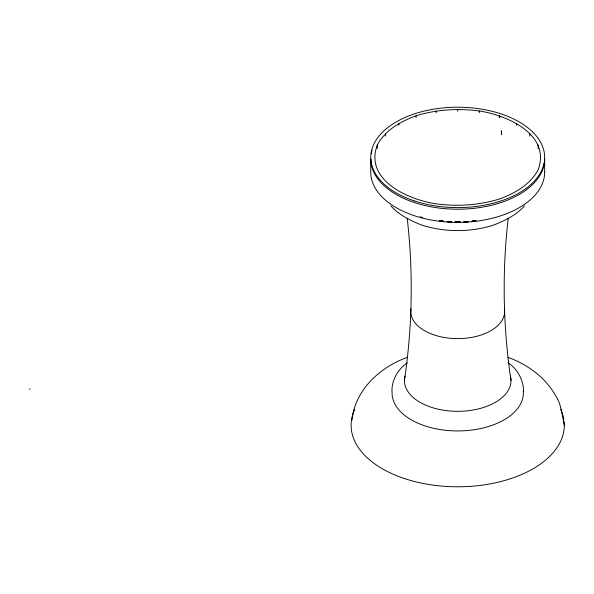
<?xml version="1.0" encoding="UTF-8"?>
<svg xmlns="http://www.w3.org/2000/svg" width="594" height="594" viewBox="0 0 594 594"><rect width="100%" height="100%" fill="white"/><g stroke="black" fill="none" stroke-linecap="round" stroke-linejoin="round"><path stroke-width="0.89" d="M523.633 391.52C523.47 380.212 517.656 369.052 508.137 362.845M508.212 218.325C501.975 272.208 503.036 326.9 511.003 380.546M404.41 380.546C412.377 326.9 413.439 272.208 407.202 218.325M377.279 144.973C364.196 180.324 408.442 199.725 436.152 203.846C457.313 206.66 478.89 205.316 499.339 199.042C514.775 193.34 530.048 184.816 538.134 169.854C551.217 134.504 506.964 115.095 479.254 110.981C458.093 108.167 436.523 109.511 416.075 115.778C400.638 121.48 385.365 130.012 377.279 144.973L377.279 148.663M351.99 420.218C354.841 390.028 380.138 366.951 407.469 357.336M524.554 205.851C516.49 214.835 505.346 220.5 494.223 224.822L492.864 225.349C470.054 232.336 445.359 232.336 422.549 225.349L421.183 224.822C410.068 220.5 398.923 214.835 390.859 205.851M407.276 362.845C397.594 369.305 390.949 381.303 392.07 393.035A65.637 37.897 0 0 0 459.259 430.925A65.637 37.897 0 0 0 523.269 391.246M507.944 357.336C527.42 364.404 545.27 377.272 555.561 395.589C561.479 404.291 562.028 415.251 564.3 425.252M501.522 134.281L501.358 130.739L501.47 134.281M538.134 144.973L538.134 148.663M529.818 133.375L529.818 136.145M516.587 123.418L516.587 125.267M499.74 115.956L499.74 117.805M499.339 115.778L499.339 117.627M479.254 110.981L479.254 112.823M457.707 109.341L457.707 111.189M436.152 110.981L436.152 112.823M416.075 115.778L416.075 117.627M398.826 123.418L398.826 125.267M385.595 133.375L385.595 136.145M29.819 388.714A1.225 0.995 0 0 1 29.7 389.471M504.625 311.523A46.919 27.086 0 0 1 455.405 338.58A46.919 27.086 0 0 1 411.011 308.873M504.403 308.873A46.919 27.086 0 0 1 504.603 310.64M510.439 376.084A53.297 30.769 0 0 1 457.707 411.323A53.297 30.769 0 0 1 404.974 376.084M564.122 421.688A106.593 61.538 0 0 1 446.859 486.471A106.593 61.538 0 0 1 354.744 409.325M560.669 409.325A106.593 61.538 0 0 1 563.899 419.899M371.22 153.772A86.962 50.208 0 0 1 372.074 150.282M475.207 220.901A81.445 47.023 0 0 1 472.475 221.22M467.872 221.636A81.445 47.023 0 0 1 464.166 221.852M459.541 221.993A81.445 47.023 0 0 1 455.865 221.993M451.247 221.852A81.445 47.023 0 0 1 447.534 221.636M442.931 221.22A81.445 47.023 0 0 1 440.206 220.901M476.21 220.842A81.913 47.29 0 0 1 471.643 221.376M467.931 221.696A81.913 47.29 0 0 1 464.204 221.918M460.484 222.037A81.913 47.29 0 0 1 454.93 222.037M451.21 221.918A81.913 47.29 0 0 1 447.482 221.696M443.77 221.376A81.913 47.29 0 0 1 439.196 220.842M422.779 217.553A81.913 47.29 0 0 1 420.151 216.803M475.549 220.916A82.321 47.527 0 0 1 472.022 221.324M468.451 221.636A82.321 47.527 0 0 1 463.966 221.911M460.38 222.022A82.321 47.527 0 0 1 455.034 222.022M451.447 221.911A82.321 47.527 0 0 1 446.963 221.636M443.391 221.324A82.321 47.527 0 0 1 439.864 220.916M474.74 220.909A82.677 47.735 0 0 1 472.082 221.206M466.698 221.651A82.677 47.735 0 0 1 463.988 221.8M451.418 221.8A82.677 47.735 0 0 1 448.715 221.651M443.332 221.206A82.677 47.735 0 0 1 440.666 220.909M544.661 172.186L544.661 159.006A86.962 50.208 0 0 1 457.707 209.214A86.962 50.208 0 0 1 370.745 159.006L370.745 172.186A86.962 50.208 0 0 0 457.707 222.386A86.962 50.208 0 0 0 544.661 172.186M414.226 200.891A86.962 50.208 0 0 0 544.661 157.41A86.962 50.208 0 0 0 414.226 113.937A86.962 50.208 0 0 0 414.226 200.891"/></g></svg>
